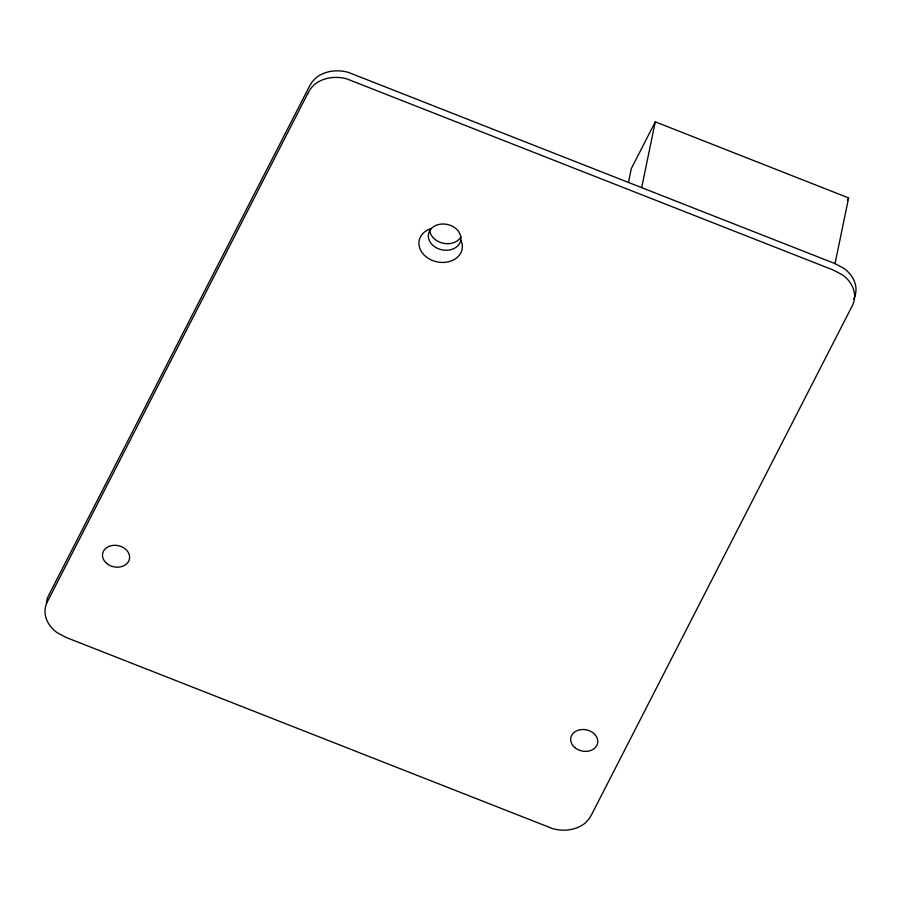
<?xml version="1.0" encoding="UTF-8"?>
<svg xmlns="http://www.w3.org/2000/svg" width="901" height="901" viewBox="0 0 901 901"><rect width="100%" height="100%" fill="white"/><g stroke="black" fill="none" stroke-linecap="round" stroke-linejoin="round"><path stroke-width="1.35" d="M628.459 182.34L631.297 168.656L655.275 121.849L848.629 197.927L835.024 263.61L348.327 72.373A31.839 25.16 11.7 0 0 340.296 70.942A32.92 26.016 11.7 0 0 321.184 74.479A33.596 26.546 11.7 0 0 319.134 75.616A31.659 25.025 11.7 0 0 315.519 78.241L311.802 82.34L309.088 86.98L48.654 595.358A32.819 25.926 11.7 0 0 46.424 603.355M641.67 187.543L655.275 121.849M847.368 200.382L848.629 197.927M834.608 263.441L843.843 268.329A32.819 25.926 11.7 0 1 853.697 299.076M431.466 228.426A16.421 12.986 11.8 0 1 450.613 225.43A16.421 12.986 11.8 0 1 460.783 239.993A21.883 17.299 11.7 0 1 449.058 261.639A21.883 17.299 11.7 0 1 420.767 250.489A21.883 17.299 11.7 0 1 431.466 228.437A16.421 12.963 11.7 0 0 438.618 248.834A16.421 12.963 11.7 0 0 460.783 239.993M460.94 236.873A16.421 12.974 11.7 0 1 442.684 243.124A16.421 12.974 11.7 0 1 429.698 229.327M307.737 93.546L47.291 601.924A32.819 25.926 11.7 0 0 57.168 632.671L66.392 637.559L552.673 828.627A31.839 25.16 11.7 0 0 560.704 830.058A32.92 26.005 11.7 0 0 579.816 826.521A33.596 26.546 11.7 0 0 581.866 825.384A31.659 25.014 11.7 0 0 585.492 822.759L589.198 818.66L591.912 814.02L852.346 305.642A32.819 25.926 11.7 0 0 842.48 274.895L833.245 270.018L346.964 78.939A31.839 25.16 11.7 0 0 338.945 77.52A32.92 26.016 11.7 0 0 319.832 81.056A33.596 26.546 11.7 0 0 317.771 82.182A31.659 25.025 11.7 0 0 314.156 84.807L310.44 88.906L307.737 93.546M106.611 563.362A13.684 10.812 11.7 0 0 129.215 559.893A13.684 10.812 11.7 0 0 112.321 545.488A13.684 10.812 11.7 0 0 106.611 563.362M574.804 747.56A13.684 10.812 11.7 0 0 597.408 744.08A13.684 10.812 11.7 0 0 580.514 729.686A13.684 10.812 11.7 0 0 574.804 747.56"/></g></svg>
